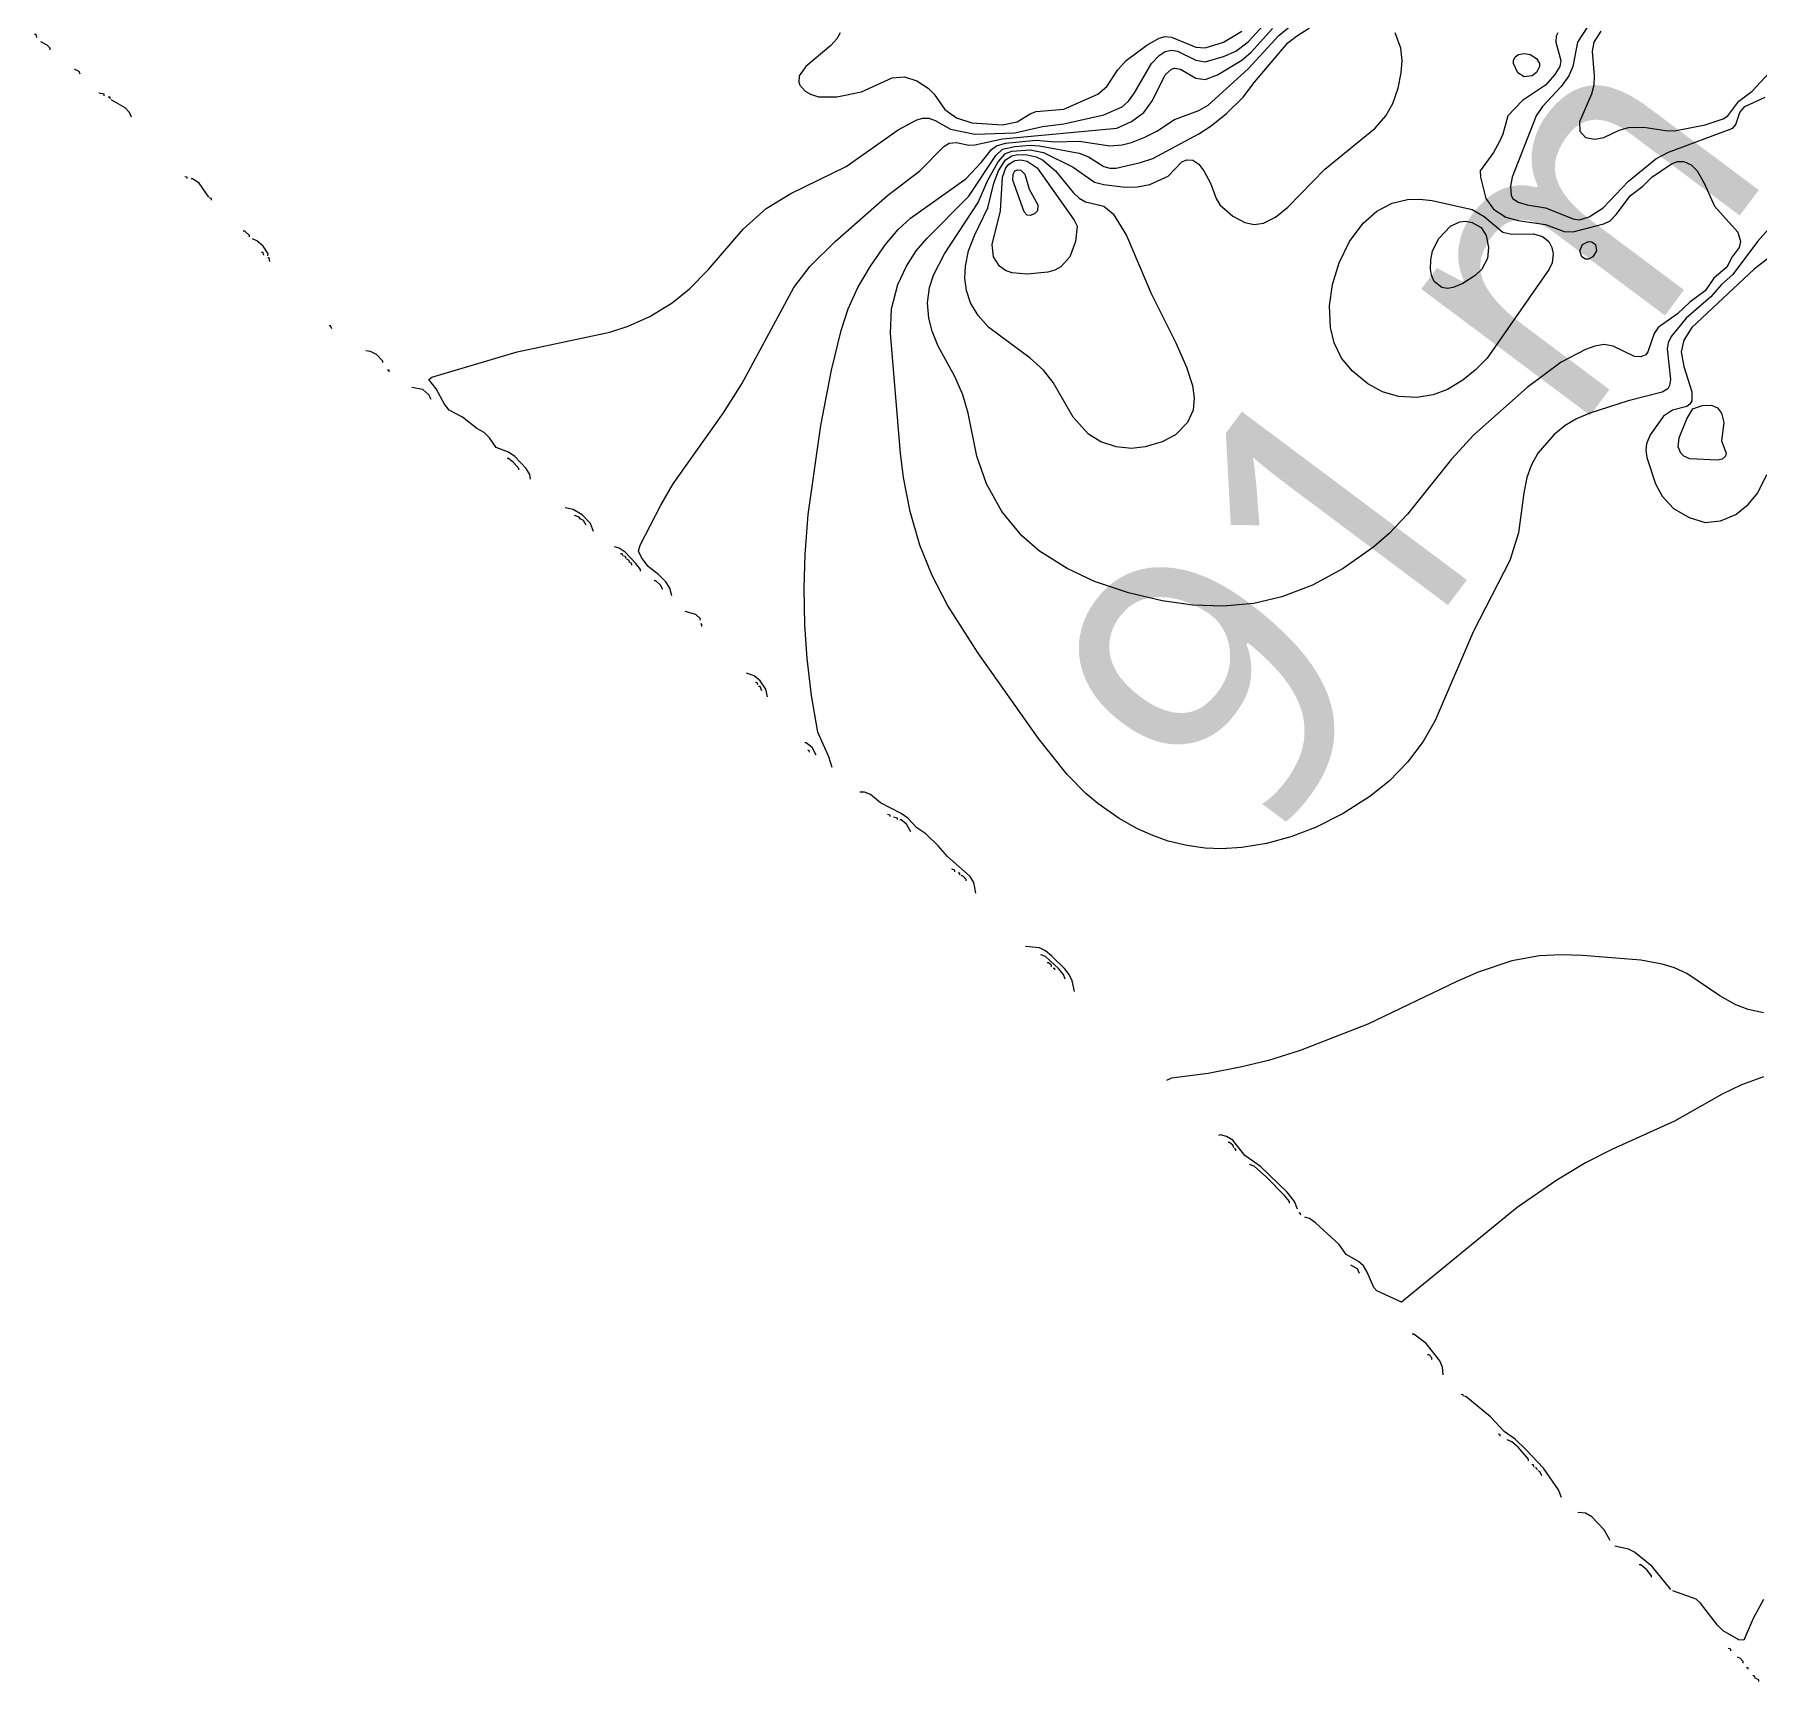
# Model space of a CAD drawing. Extents: x 474277 to 475042, y 254928 to 255625.
# Drawn here: x 474443.9 to 474487.03, y 255128.53 to 255169.7 of the extents above; entities that cross this region are included whole.
import ezdxf

# ---------------------------------------------------------------- set-up
doc = ezdxf.new("R2010")
doc.units = 0
doc.header["$MEASUREMENT"] = 0
doc.layers.add('BaseMapV2_DTM_export_MonNov09090547073261 — entities', color=1, linetype='CONTINUOUS')
doc.styles.get("Standard").update_dxf_attribs({"font": 'romans.shx'})

msp = doc.modelspace()

# ---------------------------------------------------------------- linework, layer by layer
at = {"layer": 'BaseMapV2_DTM_export_MonNov09090547073261 — entities', "color": 15, "linetype": 'Continuous', "true_color": 0xb7484b}
for points in [[(474456.297, 255158.586, 90.25), (474456.273, 255158.701, 90.25), (474456.188, 255158.854, 90.25), (474455.899, 255159.157, 90.25), (474455.746, 255159.262, 90.25), (474455.439, 255159.38, 90.25), (474455.265, 255159.621, 90.25), (474455.132, 255159.751, 90.25), (474454.955, 255159.851, 90.25), (474454.596, 255160.134, 90.25), (474454.26, 255160.311, 90.25), (474454.142, 255160.464, 90.25), (474453.936, 255160.848, 90.25), (474453.752, 255161.078, 90.25), (474453.829, 255161.14, 90.25), (474455.96, 255161.768, 90.25), (474458.276, 255162.263, 90.25), (474458.736, 255162.412, 90.25), (474459.273, 255162.65, 90.25), (474459.836, 255162.995, 90.25), (474460.27, 255163.344, 90.25), (474460.73, 255163.819, 90.25), (474461.605, 255164.835, 90.25), (474462.187, 255165.349, 90.25), (474462.8, 255165.728, 90.25), (474464.18, 255166.401, 90.25), (474465.484, 255167.317, 90.25), (474465.944, 255167.568, 90.25), (474466.097, 255167.612, 90.25), (474466.25, 255167.608, 90.25), (474466.404, 255167.554, 90.25), (474466.787, 255167.339, 90.25), (474467.401, 255167.208, 90.25), (474468.397, 255167.245, 90.25), (474469.088, 255167.404, 90.25), (474469.624, 255167.469, 90.25), (474470.621, 255167.696, 90.25), (474471.081, 255167.893, 90.25), (474471.234, 255168.039, 90.25), (474471.388, 255168.245, 90.25), (474471.813, 255168.975, 90.25), (474472.001, 255169.175, 90.25), (474472.155, 255169.276, 90.25), (474472.308, 255169.311, 90.25), (474472.461, 255169.286, 90.25), (474472.921, 255169.057, 90.25), (474473.151, 255169.021, 90.25), (474473.611, 255169.15, 90.25), (474473.918, 255169.287, 90.25), (474474.225, 255169.517, 90.25), (474474.915, 255170.26, 90.25)], [(474463.831, 255151.378, 90.75), (474463.748, 255151.647, 90.75), (474463.472, 255152.26, 90.75), (474463.315, 255153.18, 90.75), (474463.205, 255154.1, 90.75), (474463.148, 255154.944, 90.75), (474463.13, 255155.864, 90.75), (474463.156, 255156.707, 90.75), (474463.234, 255157.704, 90.75), (474463.547, 255159.928, 90.75), (474463.814, 255161.308, 90.75), (474464.057, 255162.305, 90.75), (474464.232, 255162.841, 90.75), (474464.475, 255163.378, 90.75), (474464.788, 255163.915, 90.75), (474465.163, 255164.451, 90.75), (474465.484, 255164.831, 90.75), (474465.79, 255165.115, 90.75), (474467.171, 255166.098, 90.75), (474467.554, 255166.501, 90.75), (474467.812, 255166.828, 90.75), (474467.937, 255166.916, 90.75), (474468.167, 255166.986, 90.75), (474468.934, 255167.057, 90.75), (474469.394, 255167.018, 90.75), (474470.008, 255167.038, 90.75), (474470.774, 255166.917, 90.75), (474471.081, 255166.943, 90.75), (474471.311, 255167.001, 90.75), (474471.648, 255167.135, 90.75), (474471.944, 255167.288, 90.75), (474472.385, 255167.576, 90.75), (474472.998, 255167.805, 90.75), (474473.228, 255167.936, 90.75), (474474.225, 255168.843, 90.75), (474474.992, 255169.678, 90.75), (474475.817, 255170.356, 90.75)], [(474459.829, 255155.672, 90.5), (474459.777, 255155.864, 90.5), (474459.678, 255156.017, 90.5), (474459.503, 255156.195, 90.5), (474459.23, 255156.4, 90.5), (474459.064, 255156.63, 90.5), (474458.996, 255156.784, 90.5), (474459.034, 255156.937, 90.5), (474459.549, 255157.934, 90.5), (474459.863, 255158.471, 90.5), (474461.113, 255160.242, 90.5), (474461.573, 255160.967, 90.5), (474462.877, 255163.382, 90.5), (474463.283, 255163.915, 90.5), (474463.907, 255164.528, 90.5), (474465.211, 255165.678, 90.5), (474466.021, 255166.292, 90.5), (474466.62, 255166.905, 90.5), (474466.753, 255166.982, 90.5), (474466.941, 255167.003, 90.5), (474467.247, 255166.94, 90.5), (474467.401, 255166.943, 90.5), (474468.091, 255167.098, 90.5), (474470.949, 255167.365, 90.5), (474471.311, 255167.524, 90.5), (474471.618, 255167.756, 90.5), (474471.84, 255168.055, 90.5), (474472.155, 255168.693, 90.5), (474472.308, 255168.838, 90.5), (474472.385, 255168.858, 90.5), (474472.538, 255168.832, 90.5), (474472.921, 255168.611, 90.5), (474473.151, 255168.578, 90.5), (474473.458, 255168.694, 90.5), (474474.071, 255169.059, 90.5), (474474.301, 255169.258, 90.5), (474474.838, 255169.85, 90.5)], [(474464.031, 255169.742, 90), (474463.95, 255169.596, 90), (474463.797, 255169.426, 90), (474463.175, 255168.899, 90), (474463.008, 255168.669, 90), (474462.998, 255168.515, 90), (474463.025, 255168.439, 90), (474463.159, 255168.285, 90), (474463.292, 255168.209, 90), (474463.49, 255168.148, 90), (474463.95, 255168.147, 90), (474464.564, 255168.273, 90), (474465.33, 255168.621, 90), (474465.637, 255168.646, 90), (474465.944, 255168.546, 90), (474466.234, 255168.362, 90), (474466.384, 255168.209, 90), (474466.647, 255167.825, 90), (474466.941, 255167.616, 90), (474467.324, 255167.497, 90), (474468.091, 255167.441, 90)], [(474473.56, 255149.346, 91), (474473.151, 255149.362, 91), (474472.691, 255149.425, 91), (474472.231, 255149.54, 91), (474471.848, 255149.674, 91), (474471.464, 255149.845, 91), (474471.004, 255150.104, 91), (474470.468, 255150.477, 91), (474470.17, 255150.726, 91), (474469.701, 255151.201, 91), (474468.985, 255152.107, 91), (474467.477, 255154.235, 91), (474466.711, 255155.439, 91), (474466.327, 255156.179, 91), (474466.026, 255156.937, 91), (474465.783, 255157.781, 91), (474465.618, 255158.624, 91), (474465.542, 255159.237, 91), (474465.287, 255162.228, 91), (474465.319, 255162.841, 91), (474465.471, 255163.455, 91), (474465.686, 255163.915, 91), (474465.935, 255164.298, 91), (474466.199, 255164.605, 91), (474467.247, 255165.662, 91), (474467.926, 255166.675, 91), (474468.091, 255166.832, 91), (474468.397, 255166.904, 91), (474468.781, 255166.934, 91), (474469.011, 255166.921, 91), (474470.008, 255166.734, 91), (474470.238, 255166.643, 91), (474470.621, 255166.401, 91), (474470.774, 255166.358, 91), (474470.928, 255166.364, 91), (474471.541, 255166.502, 91), (474471.848, 255166.603, 91), (474472.998, 255167.216, 91), (474473.305, 255167.417, 91), (474473.688, 255167.727, 91), (474474.099, 255168.132, 91), (474474.382, 255168.515, 91), (474475.222, 255169.491, 91), (474475.434, 255169.665, 91), (474475.758, 255169.87, 91)], [(474474.366, 255155.48, 91.25), (474473.611, 255155.409, 91.25), (474472.845, 255155.433, 91.25), (474472.078, 255155.543, 91.25), (474471.234, 255155.744, 91.25), (474470.391, 255156.032, 91.25), (474469.701, 255156.35, 91.25), (474469.011, 255156.787, 91.25), (474468.574, 255157.167, 91.25), (474468.069, 255157.781, 91.25), (474467.687, 255158.471, 91.25), (474467.447, 255159.161, 91.25), (474467.231, 255160.234, 91.25), (474467.1, 255160.694, 91.25), (474466.9, 255161.154, 91.25), (474466.481, 255161.915, 91.25), (474466.327, 255162.284, 91.25), (474466.245, 255162.611, 91.25), (474466.216, 255162.995, 91.25), (474466.264, 255163.378, 91.25), (474466.361, 255163.685, 91.25), (474466.636, 255164.221, 91.25), (474467.477, 255165.507, 91.25), (474467.72, 255166.062, 91.25), (474467.983, 255166.522, 91.25), (474468.167, 255166.727, 91.25), (474468.321, 255166.789, 91.25), (474468.781, 255166.816, 91.25), (474469.117, 255166.752, 91.25), (474469.854, 255166.382, 91.25), (474470.391, 255166.015, 91.25), (474470.621, 255165.953, 91.25), (474471.158, 255165.887, 91.25), (474471.464, 255165.891, 91.25), (474471.771, 255165.954, 91.25), (474472.231, 255166.164, 91.25), (474472.573, 255166.522, 91.25), (474472.691, 255166.568, 91.25), (474472.845, 255166.561, 91.25), (474472.998, 255166.459, 91.25), (474473.124, 255166.292, 91.25), (474473.29, 255165.985, 91.25), (474473.427, 255165.602, 91.25), (474473.52, 255165.448, 91.25), (474473.841, 255165.164, 91.25), (474474.148, 255165.001, 91.25), (474474.378, 255164.957, 91.25), (474474.608, 255164.988, 91.25), (474474.915, 255165.137, 91.25), (474475.222, 255165.389, 91.25), (474476.142, 255166.334, 91.25), (474477.399, 255167.365, 91.25), (474477.672, 255167.672, 91.25), (474477.847, 255167.979, 91.25), (474477.976, 255168.362, 91.25), (474478.052, 255168.745, 91.25), (474478.078, 255169.052, 91.25), (474478.047, 255169.359, 91.25), (474477.903, 255169.742, 91.25)], [(474468.091, 255167.441, 90), (474468.452, 255167.519, 90), (474468.781, 255167.718, 90), (474468.934, 255167.774, 90), (474469.624, 255167.84, 90), (474470.468, 255168.215, 90), (474470.698, 255168.402, 90), (474470.97, 255168.822, 90), (474471.179, 255169.052, 90), (474471.695, 255169.435, 90), (474472.001, 255169.61, 90), (474472.155, 255169.65, 90), (474472.308, 255169.64, 90), (474472.921, 255169.388, 90), (474473.151, 255169.367, 90), (474473.611, 255169.511, 90), (474474.071, 255169.783, 90)], [(474481.963, 255169.742, 91.25), (474481.924, 255169.665, 91.25), (474481.917, 255169.512, 91.25), (474482.045, 255169.052, 91.25), (474482.013, 255168.899, 91.25), (474481.892, 255168.702, 91.25), (474481.662, 255168.435, 91.25), (474481.087, 255168.055, 91.25), (474480.716, 255167.672, 91.25), (474480.593, 255167.212, 91.25), (474480.512, 255167.029, 91.25), (474480.359, 255166.749, 91.25), (474480.026, 255166.292, 91.25), (474480.03, 255166.138, 91.25), (474480.164, 255165.602, 91.25), (474480.359, 255165.34, 91.25), (474480.666, 255165.133, 91.25), (474480.972, 255165.054, 91.25), (474481.662, 255164.957, 91.25), (474482.122, 255164.774, 91.25), (474482.352, 255164.771, 91.25), (474483.119, 255164.969, 91.25), (474483.273, 255165.041, 91.25), (474483.426, 255165.2, 91.25), (474483.781, 255165.678, 91.25), (474484.091, 255165.908, 91.25), (474484.319, 255166.138, 91.25), (474484.806, 255166.473, 91.25), (474484.959, 255166.529, 91.25), (474485.113, 255166.527, 91.25), (474485.299, 255166.445, 91.25), (474485.445, 255166.292, 91.25), (474485.626, 255165.985, 91.25), (474485.88, 255165.411, 91.25), (474486.463, 255164.758, 91.25), (474486.533, 255164.528, 91.25), (474486.496, 255164.375, 91.25), (474486.325, 255164.145, 91.25), (474486.186, 255163.889, 91.25), (474485.863, 255163.608, 91.25), (474485.65, 255163.292, 91.25), (474485.266, 255163.012, 91.25), (474484.959, 255162.719, 91.25), (474484.475, 255162.381, 91.25), (474484.374, 255162.228, 91.25), (474484.214, 255161.768, 91.25), (474484.162, 255161.691, 91.25), (474484.039, 255161.641, 91.25), (474483.886, 255161.652, 91.25), (474483.349, 255161.915, 91.25), (474483.119, 255161.955, 91.25), (474482.889, 255161.912, 91.25), (474482.659, 255161.826, 91.25), (474482.046, 255161.514, 91.25), (474481.202, 255160.875, 91.25), (474479.871, 255159.698, 91.25), (474479.308, 255159.084, 91.25), (474478.212, 255157.71, 91.25), (474477.752, 255157.231, 91.25), (474477.369, 255156.895, 91.25), (474476.602, 255156.35, 91.25), (474475.835, 255155.933, 91.25), (474475.068, 255155.643, 91.25), (474474.366, 255155.48, 91.25)], [(474482.706, 255169.895, 91), (474482.455, 255169.512, 91), (474482.341, 255168.899, 91), (474482.238, 255168.669, 91), (474482.046, 255168.4, 91), (474481.582, 255167.902, 91), (474481.427, 255167.672, 91), (474480.822, 255166.138, 91), (474480.781, 255165.908, 91), (474480.798, 255165.678, 91), (474480.842, 255165.602, 91), (474480.972, 255165.515, 91), (474481.202, 255165.447, 91), (474481.662, 255165.369, 91), (474482.352, 255165.095, 91), (474482.506, 255165.07, 91), (474482.753, 255165.142, 91), (474483.097, 255165.372, 91), (474483.733, 255166.032, 91), (474484.416, 255166.598, 91), (474484.729, 255166.76, 91), (474486.34, 255167.361, 91), (474486.416, 255167.455, 91), (474486.518, 255167.749, 91), (474486.64, 255167.902, 91), (474487.148, 255168.132, 91)], [(474483.043, 255169.788, 90.75), (474482.867, 255169.512, 90.75), (474482.824, 255169.282, 90.75), (474482.873, 255168.669, 90.75), (474482.865, 255168.439, 90.75), (474482.807, 255168.209, 90.75), (474482.506, 255167.522, 90.75), (474482.512, 255167.288, 90.75), (474482.659, 255167.131, 90.75), (474482.889, 255167.086, 90.75), (474483.119, 255167.13, 90.75), (474483.503, 255167.312, 90.75), (474483.733, 255167.374, 90.75), (474484.116, 255167.39, 90.75), (474484.653, 255167.301, 90.75), (474484.883, 255167.298, 90.75), (474485.65, 255167.444, 90.75), (474486.097, 255167.595, 90.75), (474486.211, 255167.672, 90.75), (474486.493, 255168.035, 90.75), (474486.823, 255168.285, 90.75), (474487.247, 255168.745, 90.75)], [(474443.956, 255169.627, 90), (474443.938, 255169.7, 90), (474443.899, 255169.7, 90)], [(474444.287, 255169.32, 90), (474444.287, 255169.359, 90), (474444.217, 255169.435, 90), (474444.053, 255169.519, 90)], [(474481.322, 255168.669, 91.5), (474481.126, 255168.642, 91.5), (474480.965, 255168.745, 91.5), (474480.862, 255168.975, 91.5), (474480.857, 255169.052, 91.5), (474480.896, 255169.148, 91.5), (474480.982, 255169.205, 91.5), (474481.126, 255169.227, 91.5), (474481.279, 255169.201, 91.5), (474481.432, 255169.103, 91.5), (474481.509, 255168.977, 91.5), (474481.51, 255168.899, 91.5), (474481.432, 255168.749, 91.5), (474481.322, 255168.669, 91.5)], [(474445.039, 255168.707, 90), (474445.011, 255168.776, 90), (474444.896, 255168.836, 90)], [(474445.642, 255168.17, 90), (474445.642, 255168.209, 90), (474445.51, 255168.233, 90)], [(474445.791, 255168.094, 90), (474445.786, 255168.132, 90), (474445.74, 255168.14, 90)], [(474446.32, 255167.634, 90), (474446.276, 255167.749, 90), (474446.161, 255167.868, 90), (474445.816, 255168.07, 90)], [(474471.658, 255159.391, 91.5), (474471.311, 255159.357, 91.5), (474470.928, 255159.392, 91.5), (474470.544, 255159.521, 91.5), (474470.238, 255159.714, 91.5), (474469.854, 255160.137, 91.5), (474469.353, 255161.001, 91.5), (474469.113, 255161.308, 91.5), (474468.779, 255161.614, 91.5), (474467.748, 255162.381, 91.5), (474467.477, 255162.68, 91.5), (474467.291, 255162.995, 91.5), (474467.189, 255163.301, 91.5), (474467.151, 255163.608, 91.5), (474467.165, 255163.915, 91.5), (474467.243, 255164.298, 91.5), (474467.387, 255164.681, 91.5), (474467.723, 255165.372, 91.5), (474467.875, 255165.985, 91.5), (474467.986, 255166.292, 91.5), (474468.167, 255166.566, 91.5), (474468.321, 255166.669, 91.5), (474468.474, 255166.7, 91.5), (474468.704, 255166.695, 91.5), (474468.934, 255166.641, 91.5), (474469.088, 255166.571, 91.5), (474469.411, 255166.292, 91.5), (474469.854, 255165.755, 91.5), (474470.008, 255165.613, 91.5), (474470.161, 255165.522, 91.5), (474470.621, 255165.413, 91.5), (474470.858, 255165.218, 91.5), (474471.187, 255164.681, 91.5), (474471.803, 255163.225, 91.5), (474472.422, 255161.998, 91.5), (474472.684, 255161.384, 91.5), (474472.833, 255160.924, 91.5), (474472.881, 255160.618, 91.5), (474472.856, 255160.311, 91.5), (474472.711, 255160.004, 91.5), (474472.408, 255159.698, 91.5), (474472.078, 255159.516, 91.5), (474471.658, 255159.391, 91.5)], [(474469.218, 255163.761, 91.75), (474468.704, 255163.708, 91.75), (474468.321, 255163.747, 91.75), (474468.167, 255163.803, 91.75), (474468.014, 255163.908, 91.75), (474467.861, 255164.145, 91.75), (474467.83, 255164.451, 91.75), (474468.037, 255165.295, 91.75), (474468.086, 255166.138, 91.75), (474468.175, 255166.368, 91.75), (474468.244, 255166.457, 91.75), (474468.397, 255166.553, 91.75), (474468.551, 255166.569, 91.75), (474468.704, 255166.537, 91.75), (474468.958, 255166.368, 91.75), (474469.882, 255165.065, 91.75), (474469.954, 255164.912, 91.75), (474469.913, 255164.528, 91.75), (474469.768, 255164.145, 91.75), (474469.548, 255163.897, 91.75), (474469.394, 255163.813, 91.75), (474469.218, 255163.761, 91.75)], [(474468.892, 255165.218, 92), (474468.781, 255165.175, 92), (474468.704, 255165.188, 92), (474468.627, 255165.268, 92), (474468.344, 255166.062, 92), (474468.353, 255166.215, 92), (474468.397, 255166.292, 92), (474468.474, 255166.323, 92), (474468.551, 255166.311, 92), (474468.647, 255166.215, 92), (474468.755, 255165.832, 92), (474468.968, 255165.448, 92), (474468.962, 255165.295, 92), (474468.892, 255165.218, 92)], [(474447.715, 255166.1, 90), (474447.715, 255166.138, 90), (474447.657, 255166.148, 90)], [(474448.253, 255165.64, 90), (474448.013, 255165.985, 90), (474447.848, 255166.094, 90), (474447.81, 255166.091, 90)], [(474448.323, 255165.563, 90), (474448.321, 255165.602, 90), (474448.27, 255165.622, 90)], [(474478.85, 255160.694, 91.5), (474478.442, 255160.63, 91.5), (474477.982, 255160.656, 91.5), (474477.588, 255160.771, 91.5), (474477.215, 255160.973, 91.5), (474476.832, 255161.288, 91.5), (474476.563, 255161.614, 91.5), (474476.377, 255161.998, 91.5), (474476.285, 255162.381, 91.5), (474476.262, 255162.918, 91.5), (474476.333, 255163.455, 91.5), (474476.499, 255163.991, 91.5), (474476.763, 255164.528, 91.5), (474477.101, 255164.988, 91.5), (474477.445, 255165.29, 91.5), (474477.829, 255165.49, 91.5), (474478.212, 255165.582, 91.5), (474478.519, 255165.59, 91.5), (474478.825, 255165.554, 91.5), (474479.822, 255165.327, 91.5), (474480.129, 255165.156, 91.5), (474480.589, 255164.762, 91.5), (474480.819, 255164.714, 91.5), (474481.356, 255164.72, 91.5), (474481.586, 255164.657, 91.5), (474481.742, 255164.528, 91.5), (474481.816, 255164.375, 91.5), (474481.847, 255164.221, 91.5), (474481.827, 255163.991, 91.5), (474481.748, 255163.838, 91.5), (474480.202, 255161.614, 91.5), (474479.904, 255161.308, 91.5), (474479.592, 255161.059, 91.5), (474479.209, 255160.83, 91.5), (474478.85, 255160.694, 91.5)], [(474479.349, 255163.378, 91.75), (474479.209, 255163.356, 91.75), (474479.069, 255163.378, 91.75), (474478.88, 255163.531, 91.75), (474478.81, 255163.685, 91.75), (474478.784, 255163.838, 91.75), (474478.79, 255164.068, 91.75), (474478.837, 255164.298, 91.75), (474478.993, 255164.605, 91.75), (474479.28, 255164.912, 91.75), (474479.515, 255165.023, 91.75), (474479.669, 255165.035, 91.75), (474479.822, 255165.005, 91.75), (474480.052, 255164.876, 91.75), (474480.175, 255164.681, 91.75), (474480.236, 255164.375, 91.75), (474480.206, 255164.107, 91.75), (474480.064, 255163.838, 91.75), (474479.899, 255163.674, 91.75), (474479.592, 255163.478, 91.75), (474479.349, 255163.378, 91.75)], [(474449.27, 255164.643, 90), (474449.27, 255164.681, 90), (474449.152, 255164.784, 90), (474449.113, 255164.787, 90)], [(474449.727, 255164.168, 90), (474449.735, 255164.221, 90), (474449.612, 255164.412, 90), (474449.458, 255164.546, 90), (474449.343, 255164.598, 90)], [(474487.227, 255164.835, 91), (474486.953, 255164.528, 91), (474486.34, 255163.701, 91), (474486.056, 255163.455, 91), (474485.793, 255163.148, 91), (474485.17, 255162.611, 91), (474484.799, 255162.151, 91), (474484.723, 255161.998, 91), (474484.698, 255161.844, 91), (474484.778, 255161.078, 91), (474484.759, 255160.924, 91), (474484.715, 255160.848, 91), (474484.576, 255160.76, 91), (474483.727, 255160.541, 91), (474482.763, 255160.234, 91), (474482.429, 255160.098, 91), (474482.149, 255159.928, 91), (474481.867, 255159.698, 91), (474481.466, 255159.237, 91), (474481.298, 255158.931, 91), (474481.191, 255158.624, 91), (474481.114, 255158.241, 91), (474480.985, 255157.244, 91), (474480.764, 255156.554, 91), (474479.859, 255154.79, 91), (474478.902, 255152.557, 91), (474478.598, 255152.03, 91), (474478.212, 255151.511, 91), (474477.752, 255151.035, 91), (474477.272, 255150.65, 91), (474476.602, 255150.227, 91), (474475.912, 255149.878, 91), (474475.298, 255149.642, 91), (474474.685, 255149.475, 91), (474474.071, 255149.375, 91), (474473.56, 255149.346, 91)], [(474482.842, 255164.145, 91.5), (474482.736, 255164.088, 91.5), (474482.659, 255164.086, 91.5), (474482.563, 255164.145, 91.5), (474482.514, 255164.298, 91.5), (474482.583, 255164.454, 91.5), (474482.736, 255164.529, 91.5), (474482.813, 255164.522, 91.5), (474482.909, 255164.451, 91.5), (474482.936, 255164.298, 91.5), (474482.842, 255164.145, 91.5)], [(474487.873, 255164.61, 90.75), (474486.876, 255163.834, 90.75), (474485.316, 255162.381, 90.75), (474485.113, 255162.063, 90.75), (474485.05, 255161.768, 90.75), (474485.113, 255161.406, 90.75), (474485.315, 255160.771, 90.75), (474485.311, 255160.541, 90.75), (474485.266, 255160.459, 90.75), (474485.19, 255160.402, 90.75), (474484.834, 255160.311, 90.75), (474484.609, 255160.158, 90.75), (474484.277, 255159.698, 90.75), (474484.181, 255159.468, 90.75), (474484.166, 255159.314, 90.75), (474484.193, 255159.128, 90.75), (474484.405, 255158.471, 90.75), (474484.577, 255158.164, 90.75), (474484.857, 255157.857, 90.75), (474485.247, 255157.627, 90.75), (474485.65, 255157.507, 90.75), (474486.033, 255157.543, 90.75), (474486.411, 255157.704, 90.75), (474486.723, 255157.956, 90.75), (474486.962, 255158.241, 90.75), (474487.193, 255158.701, 90.75)], [(474449.629, 255164.183, 89.75), (474449.612, 255164.253, 89.75), (474449.573, 255164.253, 89.75)], [(474449.777, 255164.03, 90), (474449.765, 255164.118, 90), (474449.727, 255164.118, 90)], [(474451.33, 255162.343, 90), (474451.299, 255162.422, 90), (474451.26, 255162.422, 90)], [(474452.601, 255161.499, 90), (474452.601, 255161.538, 90), (474452.449, 255161.704, 90), (474452.295, 255161.781, 90), (474452.18, 255161.793, 90)], [(474452.76, 255161.269, 90), (474452.76, 255161.308, 90), (474452.717, 255161.311, 90)], [(474453.811, 255160.579, 90), (474453.756, 255160.694, 90), (474453.599, 255160.824, 90), (474453.331, 255160.877, 90)], [(474486.076, 255159.084, 90.75), (474485.956, 255159.061, 90.75), (474485.266, 255159.098, 90.75), (474485.116, 255159.161, 90.75), (474485.036, 255159.237, 90.75), (474484.976, 255159.391, 90.75), (474485.001, 255159.621, 90.75), (474485.19, 255160.096, 90.75), (474485.343, 255160.344, 90.75), (474485.573, 255160.432, 90.75), (474485.803, 255160.439, 90.75), (474485.956, 255160.366, 90.75), (474486.06, 255160.234, 90.75), (474486.116, 255160.004, 90.75), (474486.057, 255159.544, 90.75), (474486.173, 255159.237, 90.75), (474486.154, 255159.161, 90.75), (474486.076, 255159.084, 90.75)], [(474456.004, 255158.816, 90), (474456.004, 255158.854, 90), (474455.871, 255159.007, 90), (474455.746, 255159.104, 90), (474455.708, 255159.102, 90)], [(474457.871, 255157.282, 90.25), (474457.797, 255157.474, 90.25), (474457.586, 255157.697, 90.25), (474457.356, 255157.824, 90.25), (474457.164, 255157.868, 90.25)], [(474457.542, 255157.589, 90), (474457.509, 255157.638, 90), (474457.394, 255157.68, 90)], [(474457.686, 255157.436, 90), (474457.617, 255157.551, 90), (474457.548, 255157.586, 90)], [(474459.043, 255156.285, 90.25), (474459.043, 255156.324, 90.25), (474458.928, 255156.477, 90.25), (474458.66, 255156.759, 90.25), (474458.506, 255156.865, 90.25), (474458.391, 255156.894, 90.25)], [(474458.607, 255156.669, 90), (474458.583, 255156.718, 90), (474458.545, 255156.719, 90)], [(474458.695, 255156.592, 90), (474458.66, 255156.654, 90), (474458.621, 255156.661, 90)], [(474458.766, 255156.515, 90), (474458.758, 255156.554, 90), (474458.698, 255156.589, 90)], [(474458.83, 255156.439, 90), (474458.826, 255156.477, 90), (474458.775, 255156.503, 90)], [(474459.602, 255155.825, 90.25), (474459.546, 255155.94, 90.25), (474459.426, 255156.046, 90.25), (474459.388, 255156.047, 90.25)], [(474460.535, 255155.059, 90.5), (474460.538, 255155.097, 90.5), (474460.423, 255155.204, 90.5), (474460.155, 255155.276, 90.5)], [(474460.578, 255154.905, 90.5), (474460.576, 255154.958, 90.5), (474460.538, 255154.958, 90.5)], [(474462.217, 255153.142, 90.5), (474462.174, 255153.333, 90.5), (474462.033, 255153.548, 90.5), (474461.88, 255153.673, 90.5), (474461.688, 255153.734, 90.5)], [(474461.971, 255153.448, 90.25), (474461.957, 255153.498, 90.25), (474461.918, 255153.5, 90.25)], [(474462.073, 255153.295, 90.25), (474462.033, 255153.406, 90.25), (474461.995, 255153.406, 90.25)], [(474463.429, 255151.685, 90.5), (474463.33, 255151.877, 90.5), (474463.183, 255151.994, 90.5), (474463.145, 255151.994, 90.5)], [(474463.265, 255151.762, 90.25), (474463.26, 255151.806, 90.25), (474463.222, 255151.806, 90.25)], [(474467.423, 255148.234, 90.75), (474467.371, 255148.503, 90.75), (474467.284, 255148.656, 90.75), (474466.711, 255149.154, 90.75), (474466.484, 255149.423, 90.75), (474466.174, 255149.723, 90.75), (474465.944, 255149.869, 90.75), (474465.723, 255150.113, 90.75), (474465.56, 255150.231, 90.75), (474465.044, 255150.496, 90.75), (474464.794, 255150.701, 90.75), (474464.64, 255150.758, 90.75), (474464.525, 255150.758, 90.75)], [(474465.282, 255150.151, 90.5), (474465.282, 255150.19, 90.5), (474465.215, 255150.203, 90.5)], [(474465.467, 255150.075, 90.5), (474465.467, 255150.113, 90.5), (474465.369, 255150.138, 90.5)], [(474465.799, 255149.768, 90.5), (474465.691, 255149.96, 90.5), (474465.56, 255150.07, 90.5), (474465.522, 255150.069, 90.5)], [(474466.9, 255148.771, 90.5), (474466.9, 255148.81, 90.5), (474466.826, 255148.836, 90.5)], [(474467.02, 255148.695, 90.5), (474467.019, 255148.733, 90.5), (474466.979, 255148.734, 90.5)], [(474467.183, 255148.541, 90.5), (474467.183, 255148.579, 90.5), (474467.116, 255148.656, 90.5), (474467.056, 255148.681, 90.5)], [(474469.886, 255145.781, 90.75), (474469.827, 255146.049, 90.75), (474469.758, 255146.203, 90.75), (474469.639, 255146.356, 90.75), (474469.318, 255146.664, 90.75), (474469.164, 255146.793, 90.75), (474469.011, 255146.869, 90.75), (474468.666, 255146.9, 90.75)], [(474469.658, 255146.088, 90.5), (474469.617, 255146.203, 90.5), (474469.49, 255146.356, 90.5), (474469.164, 255146.652, 90.5), (474469.049, 255146.699, 90.5)], [(474469.313, 255146.394, 90.25), (474469.313, 255146.433, 90.25), (474469.241, 255146.498, 90.25), (474469.203, 255146.498, 90.25)], [(474487.106, 255145.242, 90.75), (474486.723, 255145.328, 90.75), (474486.416, 255145.445, 90.75), (474486.017, 255145.666, 90.75), (474485.19, 255146.225, 90.75), (474484.883, 255146.366, 90.75), (474484.576, 255146.464, 90.75), (474484.039, 255146.561, 90.75), (474482.583, 255146.675, 90.75), (474482.046, 255146.696, 90.75), (474481.509, 255146.672, 90.75), (474480.819, 255146.546, 90.75), (474479.976, 255146.261, 90.75), (474479.439, 255146.03, 90.75), (474477.215, 255144.961, 90.75), (474475.528, 255144.301, 90.75), (474474.732, 255144.056, 90.75), (474474.071, 255143.891, 90.75), (474473.228, 255143.729, 90.75), (474472.308, 255143.608, 90.75), (474472.188, 255143.557, 90.75)], [(474469.395, 255146.318, 90.25), (474469.395, 255146.356, 90.25), (474469.356, 255146.357, 90.25)], [(474487.106, 255143.644, 90.5), (474486.553, 255143.442, 90.5), (474486.074, 255143.212, 90.5), (474484.883, 255142.534, 90.5), (474483.319, 255141.832, 90.5), (474482.659, 255141.499, 90.5), (474481.938, 255141.065, 90.5), (474480.952, 255140.375, 90.5), (474478.059, 255138.009, 90.5), (474477.445, 255138.296, 90.5), (474477.366, 255138.382, 90.5), (474477.204, 255138.765, 90.5), (474477.107, 255138.918, 90.5), (474476.985, 255139.027, 90.5), (474476.678, 255139.201, 90.5), (474476.498, 255139.455, 90.5), (474475.912, 255139.996, 90.5), (474475.758, 255140.102, 90.5), (474475.643, 255140.134, 90.5)], [(474475.463, 255140.337, 90.5), (474475.389, 255140.528, 90.5), (474475.201, 255140.759, 90.5), (474474.532, 255141.404, 90.5), (474474.148, 255141.676, 90.5), (474473.841, 255142.058, 90.5), (474473.688, 255142.156, 90.5), (474473.535, 255142.193, 90.5), (474473.488, 255142.177, 90.5)], [(474473.87, 255141.87, 90.25), (474473.841, 255141.936, 90.25), (474473.765, 255142.006, 90.25), (474473.726, 255142.007, 90.25)], [(474473.92, 255141.794, 90.25), (474473.918, 255141.835, 90.25), (474473.88, 255141.839, 90.25)], [(474475.257, 255140.49, 90.25), (474475.257, 255140.528, 90.25), (474475.139, 255140.682, 90.25), (474474.685, 255141.137, 90.25), (474474.378, 255141.41, 90.25), (474474.263, 255141.457, 90.25)], [(474475.542, 255140.183, 90.5), (474475.528, 255140.238, 90.5), (474475.49, 255140.238, 90.5)], [(474477.012, 255138.727, 90.25), (474476.958, 255138.842, 90.25), (474476.793, 255138.936, 90.25)], [(474479.102, 255136.196, 90.25), (474479.087, 255136.388, 90.25), (474479.014, 255136.541, 90.25), (474478.672, 255136.976, 90.25), (474478.365, 255137.208, 90.25), (474478.327, 255137.208, 90.25)], [(474478.816, 255136.58, 90), (474478.816, 255136.618, 90), (474478.749, 255136.694, 90), (474478.71, 255136.694, 90)], [(474479.611, 255135.66, 90.25), (474479.597, 255135.698, 90.25), (474479.554, 255135.7, 90.25)], [(474482.054, 255133.129, 90.25), (474481.985, 255133.321, 90.25), (474481.607, 255133.858, 90.25), (474481.178, 255134.318, 90.25), (474480.896, 255134.59, 90.25), (474480.626, 255134.778, 90.25), (474480.282, 255135.148, 90.25), (474479.669, 255135.654, 90.25), (474479.63, 255135.656, 90.25)], [(474480.521, 255134.663, 90), (474480.521, 255134.701, 90), (474480.474, 255134.709, 90)], [(474481.234, 255134.049, 90), (474481.234, 255134.088, 90), (474480.972, 255134.387, 90), (474480.819, 255134.522, 90), (474480.704, 255134.574, 90)], [(474481.368, 255133.896, 90), (474481.356, 255133.942, 90), (474481.317, 255133.942, 90)], [(474481.449, 255133.819, 90), (474481.444, 255133.858, 90), (474481.394, 255133.874, 90)], [(474481.566, 255133.666, 90), (474481.515, 255133.781, 90), (474481.471, 255133.791, 90)], [(474483.272, 255132.056, 90.25), (474483.126, 255132.324, 90.25), (474482.813, 255132.645, 90.25), (474482.659, 255132.734, 90.25), (474482.468, 255132.757, 90.25)], [(474484.792, 255130.829, 90.25), (474484.326, 255131.404, 90.25), (474483.886, 255131.765, 90.25), (474483.733, 255131.833, 90.25), (474483.388, 255131.914, 90.25)], [(474484.304, 255131.136, 90), (474484.306, 255131.174, 90), (474484.193, 255131.318, 90), (474484.039, 255131.442, 90), (474484.001, 255131.442, 90)], [(474487.106, 255130.582, 90.25), (474486.844, 255130.101, 90.25), (474486.618, 255129.564, 90.25), (474486.493, 255129.573, 90.25), (474486.096, 255129.794, 90.25), (474485.956, 255129.934, 90.25), (474485.533, 255130.484, 90.25), (474485.42, 255130.585, 90.25), (474484.844, 255130.797, 90.25)], [(474486.286, 255129.295, 90), (474486.286, 255129.334, 90), (474486.225, 255129.352, 90)], [(474486.595, 255128.989, 90), (474486.595, 255129.027, 90), (474486.528, 255129.104, 90), (474486.455, 255129.141, 90)], [(474486.723, 255128.835, 90), (474486.723, 255128.874, 90), (474486.685, 255128.874, 90)], [(474486.909, 255128.605, 90), (474486.876, 255128.667, 90), (474486.838, 255128.667, 90)], [(474486.992, 255128.529, 90), (474486.992, 255128.567, 90), (474486.915, 255128.602, 90)]]:
    msp.add_polyline3d(points, dxfattribs=at)

# ---------------------------------------------------------------- texts
at = {"layer": 'BaseMapV2_DTM_export_MonNov09090547073261 — entities', "color": 250, "true_color": 0x323232, "insert": (474474.689, 255149.22), "char_height": 0.2, "width": 17.61571, "attachment_point": 7, "rotation": 53.1768}
msp.add_mtext('\\fOpen Sans|i0|b0;\\H7.02279;91\\~m', dxfattribs=at)

doc.saveas('drawing.dxf')
